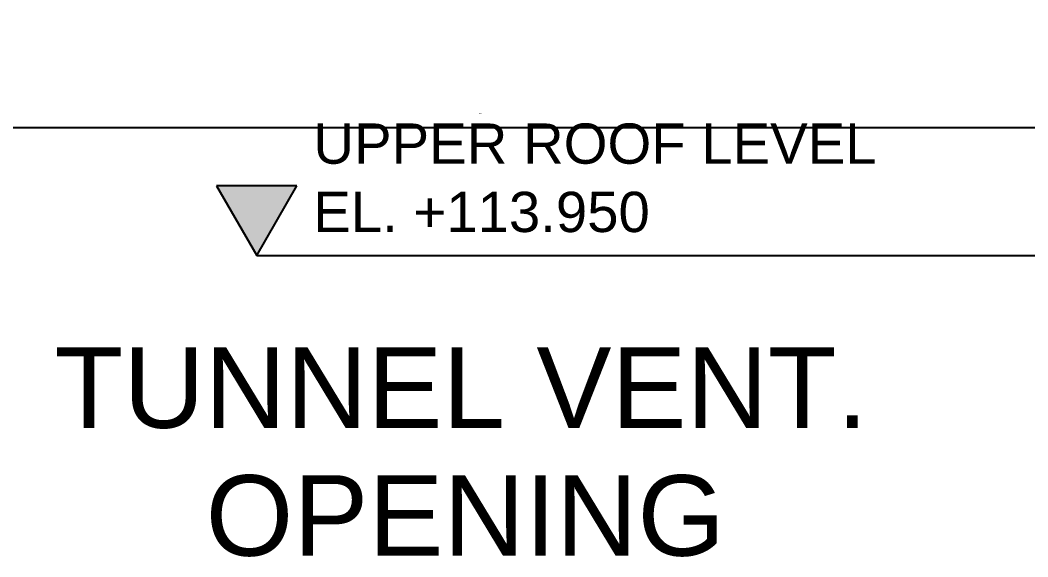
# Model space of a CAD drawing. Header units: millimetres. Extents: x -1379 to 1385823, y -4884429 to 548763.
# Drawn here: x 452601 to 456351, y -2303352 to -2301353 of the extents above; entities that cross this region are included whole.
import ezdxf

# ---------------------------------------------------------------- set-up
doc = ezdxf.new("R2010")
doc.units = ezdxf.units.MM
for name, color, linetype in [('000 - 0_SYM_DWG_GRIDLINE_MAIN_COLOR_251', 7, 'Continuous'), ('000 - 0_SYM_DWG_LEVEL_MAIN_COLOR_2', 7, 'Continuous'), ('000 - 0_SYM_DWG_LEVEL_TEXT', 7, 'Continuous'), ('000 - D I M', 7, 'Continuous')]:
    doc.layers.add(name, color=color, linetype=linetype)
doc.layers.add('G-ANNO-TEXT', color=7, linetype='Continuous', lineweight=9)
doc.styles.add('Arial_1', font='arial.ttf', dxfattribs={"height": 125})
doc.styles.add('Arial_2', font='arial.ttf', dxfattribs={"height": 3})
doc.dimstyles.new('DPA-DIM-3_0_T-T', dxfattribs={"dimscale": 304.8, "dimtxt": 306.07782, "dimasz": 0.656168, "dimexe": 0.656168, "dimexo": 0.0625, "dimgap": 0.164042, "dimtad": 1, "dimdec": 0, "dimzin": 0, "dimdsep": 46, "dimtxsty": 'Arial_2', "dimblk1": 'OBLIQUE', "dimblk2": 'OBLIQUE', "dimsah": 1, "dimcen": 0.09, "dimdle": 0.656168, "dimclrd": 7, "dimclre": 7, "dimclrt": 7, "dimadec": 8, "dimazin": 0, "dimtfac": 1, "dimtdec": 4, "dimtix": 1, "dimtmove": 0, "dimatfit": 3, "dimfxl": 1.312336, "dimfxlon": 1, "dimtvp": 1, "dimtolj": 1, "dimtzin": 0, "dimarcsym": 2})

# ---------------------------------------------------------------- blocks, each defined once
blk = doc.blocks.new('_Oblique')
at = {"color": 7, "linetype": 'ByBlock', "lineweight": -2}
blk.add_line((-0.5, -0.5), (0.5, 0.5), dxfattribs=at)
blk = doc.blocks.new('*D858')
at = {"layer": '000 - D I M', "color": 7, "lineweight": -2, "transparency": 16777216}
for p, q in [((452063.8, -2301371.8), (452063.8, -2301952.8)), ((456563.8, -2301371.8), (456563.8, -2301952.8)), ((451863.8, -2301752.8), (456763.8, -2301752.8))]:
    blk.add_line(p, q, dxfattribs=at)
at = {"layer": 'Defpoints', "color": 7, "transparency": 16777216}
for p in [(452063.8, -2301352.8), (456563.8, -2301352.8), (456563.8, -2301752.8)]:
    blk.add_point(p, dxfattribs=at)
at = {"layer": '000 - D I M', "color": 7, "lineweight": -2, "transparency": 16777216, "xscale": 200, "yscale": 200, "zscale": 200, "rotation": 180}
blk.add_blockref('_Oblique', (452063.8, -2301752.8), dxfattribs=at)
at = {"layer": '000 - D I M', "color": 7, "lineweight": -2, "transparency": 16777216, "xscale": 200, "yscale": 200, "zscale": 200}
blk.add_blockref('_Oblique', (456563.8, -2301752.8), dxfattribs=at)
at = {"layer": '000 - D I M', "color": 7, "transparency": 16777216, "insert": (454313.8, -2301701.3), "char_height": 3, "width": 1107.531, "attachment_point": 5, "style": 'Arial_2'}
blk.add_mtext('\\A1;4500', dxfattribs=at)
blk = doc.blocks.new('*U1771')
at = {"layer": '000 - 0_SYM_DWG_LEVEL_MAIN_COLOR_2'}
blk.add_hatch(color=7, dxfattribs=at).paths.add_polyline_path([(-80.411, 5.177), (-83.4, 0), (-86.389, 5.177)])
at = {"layer": '000 - 0_SYM_DWG_GRIDLINE_MAIN_COLOR_251', "color": 7}
blk.add_lwpolyline([(-83.4, 0), (-23.4, 0), (-18.9, 0), (-14.4, 0)], dxfattribs=at)
at = {"layer": '000 - 0_SYM_DWG_LEVEL_MAIN_COLOR_2', "color": 7, "lineweight": 25}
for p, q in [((-80.411, 5.177), (-86.389, 5.177)), ((-86.389, 5.177), (-83.4, 0)), ((-83.4, 0), (-80.411, 5.177))]:
    blk.add_line(p, q, dxfattribs=at)
at = {"layer": '000 - 0_SYM_DWG_LEVEL_TEXT', "color": 7, "style": 'Arial_1'}
for tag, p in [('LV_NAME_1', (-79.175, 11.925)), ('LV_NAME_2', (-79.187, 6.835)), ('LV_NAME_3', (-79.198, 1.744))]:
    blk.add_attdef(tag, p, '', height=3, dxfattribs=at)

msp = doc.modelspace()

# ---------------------------------------------------------------- block references
at = {"color": 7, "xscale": 50, "yscale": 50, "zscale": 50}
msp.add_blockref('*U1771', (457651.9, -2302229.4), dxfattribs=at).add_auto_attribs({'LV_NAME_2': 'UPPER ROOF LEVEL', 'LV_NAME_3': 'EL. +113.950'})

# ---------------------------------------------------------------- texts
at = {"layer": 'G-ANNO-TEXT', "color": 7, "char_height": 300, "attachment_point": 1, "style": 'Arial_2'}
for s, insert, width in [('TUNNEL VENT. ', (452729.5, -2302571.6), 3808.016), ('OPENING', (453291.7, -2303047.9), 2372.995)]:
    msp.add_mtext(s, dxfattribs=dict(at, insert=insert, width=width))

# ---------------------------------------------------------------- dimensions: what is measured, and where the dimension line sits
at = {"layer": '000 - D I M', "color": 7}
dim = msp.add_linear_dim(base=(456563.8, -2301752.8), p1=(452063.8, -2301352.8), p2=(456563.8, -2301352.8), dimstyle='DPA-DIM-3_0_T-T', override={"dimpost": '<>', "dimclrd": 7, "dimclre": 7, "dimclrt": 7, "dimfxl": 4500}, dxfattribs=at)
dim.commit()
dim.dimension.update_dxf_attribs({"geometry": '*D858', "text_midpoint": (454313.8, -2301701.3)})

doc.saveas('drawing.dxf')
